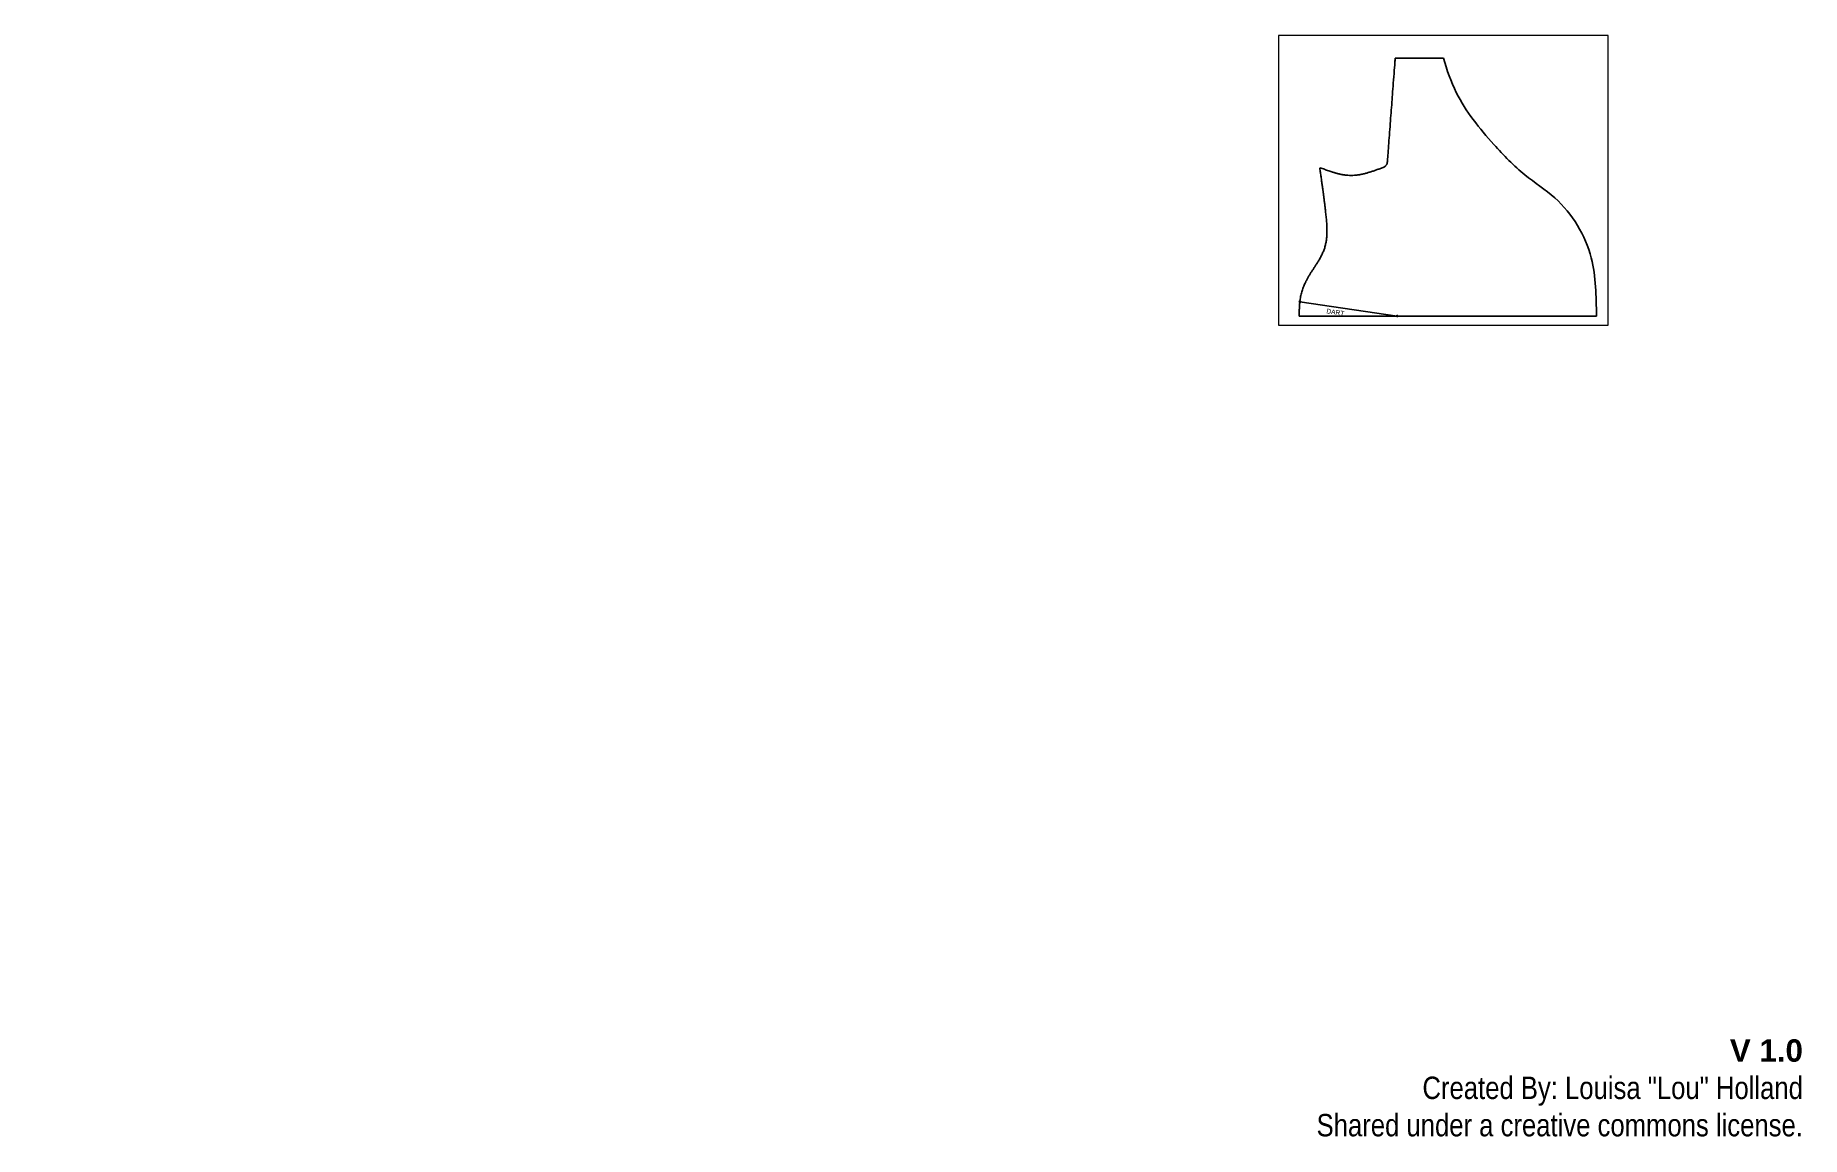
# Paper-space layout 'README - INSTRUCTIONS' of a CAD drawing. Header units: feet, sheet in inches. Extents: x 0.9 to 16.6, y 0.5 to 10.4.
# The model-space entities are those that its viewports show. They can reach past a viewport. Long polylines and large blocks are cut down to what shows.
import ezdxf
from ezdxf import colors
from ezdxf.entities.mleader import LeaderData, LeaderLine
from ezdxf.lldxf.tags import DXFTag
from ezdxf.math import Vec2, Vec3

# ---------------------------------------------------------------- set-up
doc = ezdxf.new("R2010")
doc.units = ezdxf.units.FT
doc.header["$MEASUREMENT"] = 0
doc.linetypes.add('DASHED2', pattern=[0.375, 0.25, -0.125])
doc.linetypes.add('DASHEDX2', pattern=[1.5, 1, -0.5])
for name, color, linetype in [('CUT', 4, 'Continuous'), ('MARKINGS', 30, 'DASHEDX2'), ('TEXT', 251, 'Continuous'), ('viewport', 5, 'DASHED2')]:
    doc.layers.add(name, color=color, linetype=linetype)
doc.styles.get("Standard").update_dxf_attribs({"font": 'arial.ttf'})
tags = doc.linetypes.add('SEAM ALLOWANCE ---- SEAM ALLOWANCE ---- SEAM ALLOWANCE ---- SEAM ALLOWANCE ----', pattern='A,0.5,-0.2,["SEAM ALLOWANCE",Standard,S=0.04,R=0,X=-0.1,Y=-0.05],-0.2,0.5,-0.2,-0.2,0.5,-0.2', length=2.5).pattern_tags.tags
tags[6] = DXFTag(74, 10)

msp = doc.modelspace()

# ---------------------------------------------------------------- hatches: boundary and pattern name
at = {"layer": 'MARKINGS', "linetype": 'SEAM ALLOWANCE ---- SEAM ALLOWANCE ---- SEAM ALLOWANCE ---- SEAM ALLOWANCE ----'}
h = msp.add_hatch(color=256, dxfattribs=at)
h.dxf.hatch_style = 1
h.paths.add_polyline_path([(0.408, 6.838, 1), (0.461, 6.838, 1)])
h = msp.add_hatch(color=256, dxfattribs=at)
h.dxf.hatch_style = 1
h.paths.add_polyline_path([(4.524, 6.235, 1), (4.577, 6.235, 1)])

# ---------------------------------------------------------------- linework, layer by layer
at = {"layer": 'CUT', "linetype": 'Continuous', "ltscale": 0.5}
msp.add_line((4.463, 17.137), (6.498, 17.137), dxfattribs=at)
at = {"layer": 'CUT'}
for points in [[(0.404, 6.235), (12.975, 6.235)], [(0.481, 6.235), (12.946, 6.234)]]:
    msp.add_lwpolyline(points, dxfattribs=at)
msp.add_rational_spline([(0.404, 6.235), (0.41, 6.545), (0.422, 7.095), (0.824, 8.054), (1.676, 9.047), (1.522, 10.774), (1.361, 11.899), (1.273, 12.513), (1.698, 12.351), (2.594, 12.011), (3.495, 12.345), (3.968, 12.523), (4.062, 12.558), (4.122, 12.638), (4.13, 12.738), (4.24, 14.191), (4.35, 15.644), (4.461, 17.111), (4.462, 17.124), (4.463, 17.137)], [1, 1, 1, 1, 1, 1, 1, 1, 1, 1, 1, 1, 0.895411453918, 0.895411453918, 1, 1, 1, 1, 1, 1], degree=3, knots=[0, 0, 0, 0, 0.92012, 1.635777, 3.083462, 4.654597, 6.539345, 6.539345, 6.539345, 7.859908, 9.318968, 9.318968, 9.318968, 10.454452, 10.454452, 10.454452, 11.133526, 11.133526, 11.139675, 11.139675, 11.139675, 11.139675], dxfattribs=at)
msp.add_open_spline([(6.498, 17.137), (6.653, 16.639), (7.109, 15.287), (8.422, 13.682), (9.839, 12.197), (11.65, 11.051), (12.962, 8.894), (12.951, 7.064), (12.975, 6.235)], degree=3, knots=[12.135668, 12.135668, 12.135668, 12.135668, 13.689907, 16.404253, 18.238213, 19.832568, 22.800244, 25.264393, 25.264393, 25.264393, 25.264393], dxfattribs=at)
at = {"layer": 'MARKINGS'}
msp.add_line((4.55, 6.235), (0.435, 6.838), dxfattribs=at)
at = {"layer": 'MARKINGS', "linetype": 'SEAM ALLOWANCE ---- SEAM ALLOWANCE ---- SEAM ALLOWANCE ---- SEAM ALLOWANCE ----'}
for centre in [(0.435, 6.838), (4.55, 6.235)]:
    msp.add_circle(centre, 0.0269, dxfattribs=at)

# ---------------------------------------------------------------- texts
at = {"layer": 'MARKINGS', "linetype": 'SEAM ALLOWANCE ---- SEAM ALLOWANCE ---- SEAM ALLOWANCE ---- SEAM ALLOWANCE ----', "insert": (1.573, 6.551), "char_height": 0.2, "attachment_point": 1, "rotation": 351.6608}
msp.add_mtext_dynamic_manual_height_columns('DART', width=0.68925, gutter_width=1, heights=[0], dxfattribs=at)

# ---------------------------------------------------------------- leaders
at = {"layer": 'MARKINGS'}
ml = msp.add_multileader_mtext('Standard', dxfattribs=at)
ml.set_content('', color=256)
ml.set_leader_properties()
ml.build(insert=Vec2(0, 0))
ml.multileader.update_dxf_attribs({"has_dogleg": 0, "dogleg_length": 0.36, "arrow_head_size": 0.18})
ctx = ml.context
ctx.base_point, ctx.char_height, ctx.arrow_head_size, ctx.landing_gap_size, ctx.plane_origin = Vec3(10.361, 6.887), 0.18, 0.18, 0.09, Vec3(10.001, 6.183)
notes = []
notes.append((ctx, [(0, (0, 0, 0), (0, 0), (1, 0), 1, [])]))
ctx.mtext.insert, ctx.mtext.flow_direction = Vec3(10.451, 6.977), 5
for ctx, leaders in notes:
    for number, flags, end, landing, length, lines in leaders:
        leader = LeaderData()
        leader.index, (leader.has_last_leader_line, leader.has_dogleg_vector, leader.attachment_direction) = number, flags
        leader.last_leader_point, leader.dogleg_vector, leader.dogleg_length = Vec3(end), Vec3(landing), length
        for number, points, colour, breaks in lines:
            line = LeaderLine()
            line.index, line.vertices, line.color, line.breaks = number, Vec3.list(points), colors.encode_raw_color(colour), breaks
            leader.lines.append(line)
        ctx.leaders.append(leader)

psp = doc.layouts.new('README - INSTRUCTIONS')

# ---------------------------------------------------------------- texts
at = {"layer": 'TEXT', "linetype": 'Continuous', "ltscale": 0.5, "insert": (16.647, 1.399), "char_height": 0.2, "attachment_point": 3}
psp.add_mtext_dynamic_manual_height_columns('{\\fArial|b1|i0|c0|p34;V 1.0}\\P{\\fArial Narrow|b0|i0|c0|p34;Created By: Louisa "Lou" Holland\\PShared under a creative commons license. }', width=7.78047, gutter_width=1, heights=[1.078], dxfattribs=at)

# ---------------------------------------------------------------- viewports
at = {"layer": 'viewport', "linetype": 'SEAM ALLOWANCE ---- SEAM ALLOWANCE ---- SEAM ALLOWANCE ---- SEAM ALLOWANCE ----'}
psp.add_viewport(center=(13.436, 9.073), size=(2.944, 2.59052), view_center_point=(6.496, 11.972), view_height=12.26053, dxfattribs=at)

doc.saveas('drawing.dxf')
